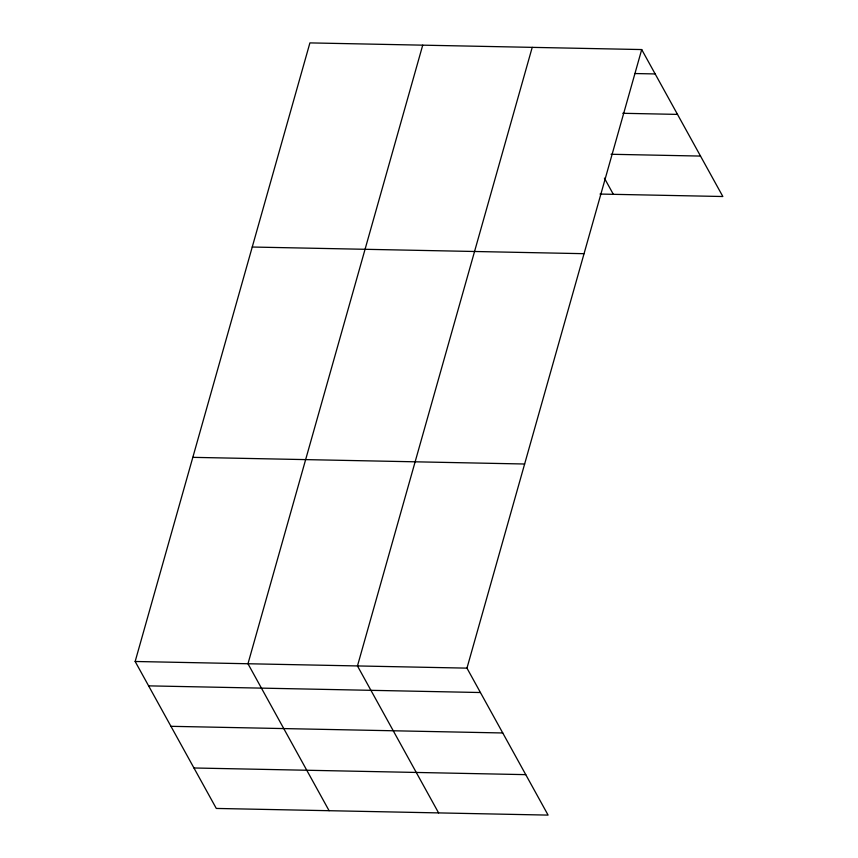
<?xml version="1.0" encoding="UTF-8"?>
<svg xmlns="http://www.w3.org/2000/svg" width="858" height="858" viewBox="0 0 858 858"><rect width="100%" height="100%" fill="white"/><g stroke="black" fill="none" stroke-linecap="round" stroke-linejoin="round"><path stroke-width="1.29" d="M641.709 49.56L466.966 668.135L548.09 815.1L216.291 808.44L135.156 661.486L309.91 42.9L641.709 49.56L722.844 196.514L599.989 194.058M422.726 45.163L247.973 663.749L329.097 810.703M532.217 47.362L357.464 665.947L438.599 812.901M635.145 73.541L655.169 73.938M622.758 113.288L677.498 114.393M611.046 154.268L700.503 156.07M252.241 247.029L584.041 253.689M192.825 457.346L524.635 464.006M135.156 661.486L466.966 668.135M148.616 685.864L480.426 692.524M170.946 726.318L502.756 732.968M193.962 767.985L525.761 774.645M604.407 178.142L613.341 194.326"/></g></svg>
